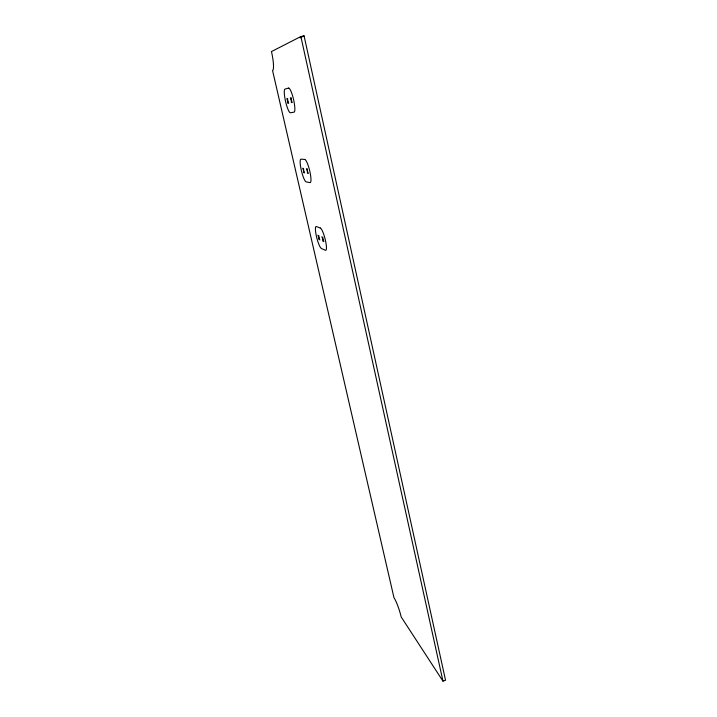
<?xml version="1.0" encoding="UTF-8"?>
<svg xmlns="http://www.w3.org/2000/svg" width="717" height="717" viewBox="0 0 717 717"><rect width="100%" height="100%" fill="white"/><g stroke="black" fill="none" stroke-linecap="round" stroke-linejoin="round"><path stroke-width="1.08" d="M322.856 241.217L322.856 237.184M300.871 36.531L271.465 51.57A17.988 3.137 77.5 0 1 272.55 70.49L393.974 597.7A14.86 2.312 71.9 0 1 401.161 616.907L442.972 681.15L445.535 680.236L304.071 35.85L300.871 36.531L442.972 681.15M300.1 37.867L304.071 35.85M290.304 97.871L292.303 102.495M286.755 98.677L288.709 103.221M306.383 168.683L308.4 173.442M302.628 168.235L304.591 172.905M321.852 236.771L323.869 241.647M317.891 235.149L319.872 239.935M287.625 98.48L287.831 103.4M291.21 97.664L291.389 102.674M303.551 168.343L303.658 172.77M307.342 168.8L307.432 173.308M318.868 235.543L318.886 239.523M288.557 88.083L285.025 89.069A12.135 2.241 77.1 0 0 285.554 101.375A12.135 2.241 77.1 0 0 290.421 112.739L294.024 112.184A12.359 2.321 77.2 0 0 293.585 99.636A12.359 2.321 77.2 0 0 288.557 88.083M304.752 159.443L301.006 159.147A11.705 2.196 76.4 0 0 301.301 170.225A11.705 2.196 76.4 0 0 306.195 181.903L310.013 182.602A11.911 2.276 76.4 0 0 309.816 171.336A11.911 2.276 76.4 0 0 304.752 159.443M320.32 228.033L316.376 226.554A11.338 2.133 75.6 0 0 316.457 236.493A11.338 2.133 75.6 0 0 321.368 248.458L325.384 250.305A11.535 2.214 75.6 0 0 325.41 240.24A11.535 2.214 75.6 0 0 320.32 228.033"/></g></svg>
